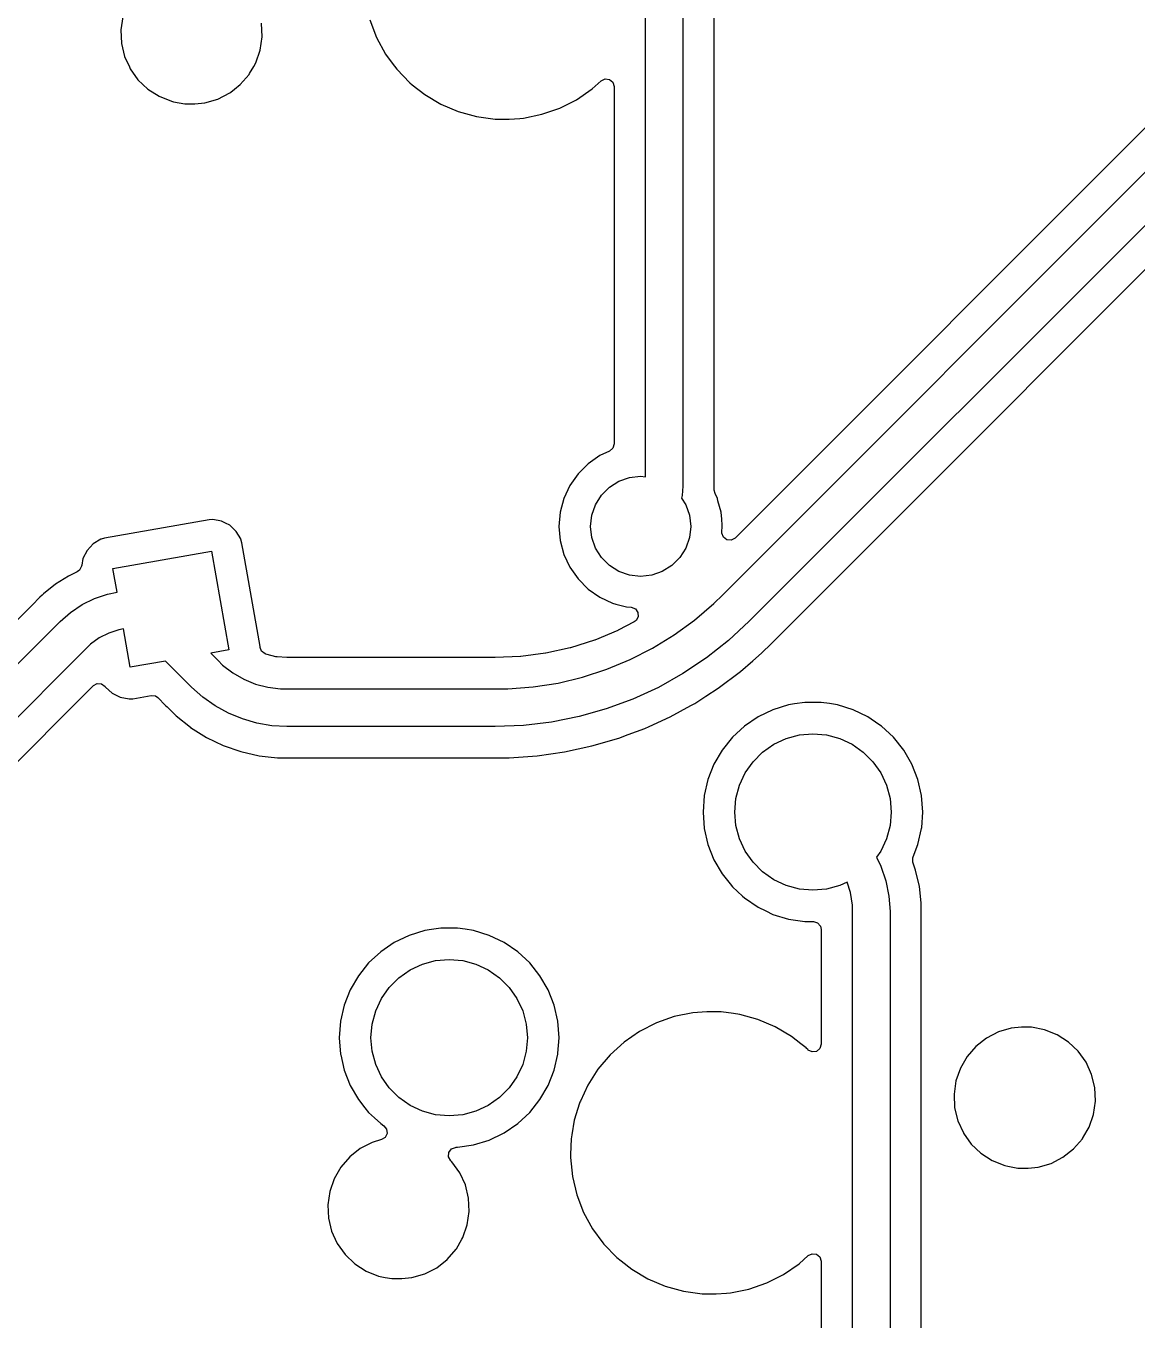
# Model space of a CAD drawing. Extents: x 68 to 346, y -197 to -84.
# Drawn here: x 236.63 to 254.38, y -131.7 to -111.03 of the extents above; entities that cross this region are included whole.
import ezdxf

# ---------------------------------------------------------------- set-up
doc = ezdxf.new("R2010")
doc.units = 0
doc.layers.add('BLACK', color=7, linetype='CONTINUOUS')

msp = doc.modelspace()

# ---------------------------------------------------------------- linework, layer by layer
at = {"layer": 'BLACK', "linetype": 'CONTINUOUS'}
for p, q in [((246.526, -118.232), (246.526, -106.413)), ((247.126, -106.413), (247.126, -118.381)), ((247.626, -118.381), (247.626, -109.332)), ((238.174, -110.884), (238.143, -111.096)), ((240.402, -111.204), (240.392, -110.989)), ((242.121, -110.936), (242.23, -111.217)), ((238.143, -111.096), (238.143, -111.096)), ((238.143, -111.096), (238.154, -111.311)), ((238.154, -111.311), (238.204, -111.52)), ((240.371, -111.417), (240.402, -111.204)), ((242.23, -111.217), (242.23, -111.217)), ((242.23, -111.217), (242.374, -111.482)), ((238.204, -111.52), (238.204, -111.52)), ((238.204, -111.52), (238.281, -111.687)), ((240.301, -111.62), (240.371, -111.417)), ((242.374, -111.482), (242.374, -111.482)), ((242.374, -111.482), (242.482, -111.628)), ((238.281, -111.687), (238.294, -111.715)), ((238.294, -111.715), (238.418, -111.891)), ((240.053, -111.968), (240.194, -111.806)), ((240.194, -111.806), (240.202, -111.792)), ((240.202, -111.792), (240.267, -111.678)), ((240.267, -111.678), (240.301, -111.62)), ((242.482, -111.628), (242.553, -111.724)), ((242.553, -111.724), (242.763, -111.941)), ((238.418, -111.891), (238.418, -111.891)), ((238.418, -111.891), (238.418, -111.891)), ((238.418, -111.891), (238.574, -112.039)), ((239.963, -112.039), (240.053, -111.968)), ((242.763, -111.941), (242.8, -111.97)), ((242.8, -111.97), (242.999, -112.128)), ((245.673, -112.038), (245.818, -111.908)), ((245.818, -111.908), (245.881, -111.877)), ((245.881, -111.877), (245.95, -111.886)), ((245.95, -111.886), (246.004, -111.93)), ((246.004, -111.93), (246.025, -111.997)), ((246.025, -111.997), (246.025, -111.999)), ((246.025, -111.999), (246.025, -117.707)), ((238.574, -112.039), (238.574, -112.039)), ((238.574, -112.039), (238.574, -112.039)), ((238.574, -112.039), (238.755, -112.155)), ((238.755, -112.155), (238.954, -112.235)), ((239.487, -112.26), (239.693, -112.2)), ((239.693, -112.2), (239.884, -112.101)), ((239.884, -112.101), (239.901, -112.088)), ((239.901, -112.088), (239.963, -112.039)), ((242.999, -112.128), (242.999, -112.128)), ((242.999, -112.128), (242.999, -112.128)), ((242.999, -112.128), (243.258, -112.281)), ((245.156, -112.345), (245.425, -112.209)), ((245.425, -112.209), (245.673, -112.038)), ((255.089, -112.079), (247.958, -119.21)), ((238.954, -112.235), (238.985, -112.241)), ((238.985, -112.241), (239.165, -112.276)), ((239.165, -112.276), (239.165, -112.276)), ((239.165, -112.276), (239.326, -112.276)), ((239.326, -112.276), (239.487, -112.26)), ((239.326, -112.276), (239.326, -112.276)), ((243.258, -112.281), (243.536, -112.399)), ((243.536, -112.399), (243.826, -112.478)), ((244.871, -112.443), (245.156, -112.345)), ((243.826, -112.478), (244.125, -112.519)), ((244.125, -112.519), (244.125, -112.519)), ((244.125, -112.519), (244.351, -112.519)), ((244.351, -112.519), (244.519, -112.507)), ((244.519, -112.507), (244.576, -112.503)), ((244.576, -112.503), (244.871, -112.443)), ((247.762, -120.114), (255.411, -112.464)), ((255.836, -112.889), (248.186, -120.538)), ((250.387, -119.045), (255.753, -113.679)), ((246.005, -117.774), (245.953, -117.82)), ((246.025, -117.707), (246.005, -117.774)), ((245.796, -117.893), (245.61, -118.024)), ((245.953, -117.82), (245.796, -117.893)), ((245.796, -117.893), (245.796, -117.893)), ((245.449, -118.185), (245.318, -118.371)), ((245.61, -118.024), (245.449, -118.185)), ((245.318, -118.371), (245.222, -118.577)), ((245.318, -118.371), (245.318, -118.371)), ((245.824, -118.525), (245.95, -118.398)), ((245.95, -118.398), (246.102, -118.303)), ((246.102, -118.303), (246.271, -118.244)), ((246.271, -118.244), (246.449, -118.224)), ((246.449, -118.224), (246.526, -118.232)), ((247.126, -118.381), (247.114, -118.528)), ((247.126, -118.381), (247.126, -118.381)), ((247.626, -118.443), (247.626, -118.381)), ((245.222, -118.577), (245.163, -118.797)), ((245.222, -118.577), (245.222, -118.577)), ((245.728, -118.677), (245.824, -118.525)), ((247.114, -118.528), (247.104, -118.571)), ((247.104, -118.571), (247.17, -118.677)), ((247.638, -118.496), (247.626, -118.443)), ((247.676, -118.577), (247.638, -118.496)), ((247.685, -118.613), (247.676, -118.577)), ((247.676, -118.577), (247.676, -118.577)), ((247.735, -118.797), (247.685, -118.613)), ((245.163, -118.797), (245.144, -119.024)), ((245.163, -118.797), (245.163, -118.797)), ((245.669, -118.846), (245.728, -118.677)), ((247.17, -118.677), (247.229, -118.846)), ((247.745, -118.91), (247.735, -118.797)), ((239.554, -118.919), (237.884, -119.213)), ((239.614, -118.915), (239.554, -118.919)), ((239.554, -118.919), (239.554, -118.919)), ((239.755, -118.941), (239.614, -118.915)), ((239.614, -118.915), (239.614, -118.915)), ((239.815, -118.971), (239.755, -118.941)), ((239.755, -118.941), (239.755, -118.941)), ((239.755, -118.941), (239.755, -118.941)), ((239.884, -119.006), (239.815, -118.971)), ((239.989, -119.104), (239.884, -119.006)), ((245.144, -119.024), (245.144, -119.024)), ((245.144, -119.024), (245.163, -119.25)), ((245.649, -119.024), (245.669, -118.846)), ((245.669, -119.202), (245.649, -119.024)), ((247.229, -118.846), (247.249, -119.024)), ((247.249, -119.024), (247.229, -119.202)), ((247.753, -119.006), (247.745, -118.91)), ((247.747, -119.111), (247.754, -119.024)), ((247.754, -119.024), (247.753, -119.006)), ((248.599, -120.833), (250.387, -119.045)), ((237.826, -119.23), (237.702, -119.303)), ((237.832, -119.228), (237.826, -119.23)), ((237.826, -119.23), (237.826, -119.23)), ((237.884, -119.213), (237.832, -119.228)), ((237.884, -119.213), (237.884, -119.213)), ((237.884, -119.213), (237.884, -119.213)), ((240.059, -119.223), (239.989, -119.104)), ((239.989, -119.104), (239.989, -119.104)), ((239.989, -119.104), (239.989, -119.104)), ((240.062, -119.228), (240.059, -119.223)), ((240.078, -119.286), (240.062, -119.228)), ((245.163, -119.25), (245.163, -119.25)), ((245.163, -119.25), (245.222, -119.47)), ((245.728, -119.371), (245.669, -119.202)), ((247.229, -119.202), (247.17, -119.371)), ((247.747, -119.131), (247.747, -119.111)), ((247.771, -119.197), (247.747, -119.131)), ((247.827, -119.238), (247.771, -119.197)), ((247.897, -119.243), (247.827, -119.238)), ((247.958, -119.21), (247.897, -119.243)), ((237.604, -119.408), (237.539, -119.536)), ((237.702, -119.303), (237.604, -119.408)), ((237.604, -119.408), (237.604, -119.408)), ((237.702, -119.303), (237.702, -119.303)), ((237.702, -119.303), (237.702, -119.303)), ((238.018, -119.698), (239.594, -119.42)), ((239.594, -119.42), (239.872, -120.996)), ((240.37, -120.941), (240.078, -119.286)), ((240.078, -119.286), (240.078, -119.286)), ((240.078, -119.286), (240.078, -119.286)), ((245.824, -119.522), (245.728, -119.371)), ((247.17, -119.371), (247.074, -119.522)), ((237.516, -119.66), (237.485, -119.722)), ((237.519, -119.645), (237.516, -119.66)), ((237.539, -119.536), (237.519, -119.645)), ((237.539, -119.536), (237.539, -119.536)), ((237.539, -119.536), (237.539, -119.536)), ((245.222, -119.47), (245.222, -119.47)), ((245.222, -119.47), (245.318, -119.676)), ((245.95, -119.649), (245.824, -119.522)), ((246.102, -119.744), (245.95, -119.649)), ((246.948, -119.649), (246.796, -119.744)), ((247.074, -119.522), (246.948, -119.649)), ((237.308, -119.817), (237.099, -119.948)), ((237.448, -119.749), (237.308, -119.817)), ((237.308, -119.817), (237.308, -119.817)), ((237.485, -119.722), (237.448, -119.749)), ((238.084, -120.074), (238.018, -119.698)), ((245.318, -119.676), (245.318, -119.676)), ((245.318, -119.676), (245.449, -119.863)), ((245.449, -119.863), (245.61, -120.024)), ((246.271, -119.804), (246.102, -119.744)), ((246.449, -119.824), (246.271, -119.804)), ((246.627, -119.804), (246.449, -119.824)), ((246.796, -119.744), (246.627, -119.804)), ((237.099, -119.948), (236.907, -120.101)), ((237.099, -119.948), (237.099, -119.948)), ((237.932, -120.104), (238.084, -120.074)), ((245.61, -120.024), (245.61, -120.024)), ((245.61, -120.024), (245.796, -120.154)), ((236.76, -120.247), (230.022, -126.986)), ((236.82, -120.188), (236.76, -120.247)), ((236.836, -120.172), (236.82, -120.188)), ((236.852, -120.156), (236.836, -120.172)), ((236.888, -120.12), (236.852, -120.156)), ((236.852, -120.156), (236.852, -120.156)), ((236.907, -120.101), (236.888, -120.12)), ((236.907, -120.101), (236.907, -120.101)), ((237.34, -120.396), (237.524, -120.273)), ((237.524, -120.273), (237.722, -120.176)), ((237.722, -120.176), (237.932, -120.104)), ((245.796, -120.154), (246.002, -120.25)), ((246.002, -120.25), (246.002, -120.25)), ((246.002, -120.25), (246.002, -120.25)), ((246.002, -120.25), (246.051, -120.263)), ((246.051, -120.263), (246.222, -120.309)), ((247.312, -120.519), (247.619, -120.257)), ((247.619, -120.257), (247.762, -120.114)), ((247.762, -120.114), (247.762, -120.114)), ((237.174, -120.542), (237.34, -120.396)), ((246.222, -120.309), (246.3, -120.316)), ((246.3, -120.316), (246.365, -120.342)), ((246.365, -120.342), (246.406, -120.398)), ((246.41, -120.468), (246.376, -120.529)), ((246.406, -120.398), (246.41, -120.468)), ((229.982, -127.734), (237.174, -120.542)), ((237.174, -120.542), (237.174, -120.542)), ((238.114, -120.674), (237.95, -120.727)), ((238.188, -120.662), (238.114, -120.674)), ((238.296, -121.274), (238.188, -120.662)), ((246.085, -120.686), (245.716, -120.839)), ((246.09, -120.683), (246.085, -120.686)), ((246.347, -120.55), (246.09, -120.683)), ((246.376, -120.529), (246.347, -120.55)), ((246.985, -120.757), (247.312, -120.519)), ((248.186, -120.538), (247.855, -120.844)), ((248.186, -120.538), (248.186, -120.538)), ((237.659, -120.905), (237.598, -120.966)), ((237.798, -120.805), (237.659, -120.905)), ((237.95, -120.727), (237.798, -120.805)), ((245.711, -120.84), (245.33, -120.961)), ((245.716, -120.839), (245.711, -120.84)), ((246.64, -120.968), (246.985, -120.757)), ((247.855, -120.844), (247.501, -121.123)), ((248.382, -121.05), (248.54, -120.892)), ((248.54, -120.892), (248.599, -120.833)), ((237.598, -120.966), (230.406, -128.158)), ((237.598, -120.966), (237.598, -120.966)), ((239.872, -120.996), (239.581, -121.047)), ((239.581, -121.047), (239.7, -121.165)), ((240.373, -120.956), (240.37, -120.941)), ((240.373, -120.959), (240.373, -120.956)), ((240.373, -120.956), (240.373, -120.956)), ((240.394, -121.014), (240.373, -120.959)), ((240.449, -121.058), (240.394, -121.014)), ((240.463, -121.064), (240.449, -121.058)), ((240.482, -121.07), (240.463, -121.064)), ((240.623, -121.104), (240.482, -121.07)), ((240.643, -121.107), (240.623, -121.104)), ((240.795, -121.119), (240.643, -121.107)), ((244.528, -121.102), (244.126, -121.119)), ((244.533, -121.101), (244.528, -121.102)), ((244.929, -121.049), (244.533, -121.101)), ((244.935, -121.048), (244.929, -121.049)), ((245.325, -120.962), (244.935, -121.048)), ((245.33, -120.961), (245.325, -120.962)), ((246.28, -121.151), (246.64, -120.968)), ((248.241, -121.172), (248.382, -121.05)), ((248.382, -121.05), (248.382, -121.05)), ((248.382, -121.05), (248.382, -121.05)), ((238.86, -121.174), (238.296, -121.274)), ((239.275, -121.59), (238.86, -121.174)), ((239.7, -121.165), (239.7, -121.165)), ((239.7, -121.165), (239.771, -121.237)), ((239.771, -121.237), (239.933, -121.361)), ((240.8, -121.119), (240.795, -121.119)), ((244.126, -121.119), (240.8, -121.119)), ((245.523, -121.431), (245.907, -121.306)), ((245.907, -121.306), (246.28, -121.151)), ((247.501, -121.123), (247.126, -121.374)), ((248.045, -121.342), (248.241, -121.172)), ((239.933, -121.361), (240.109, -121.463)), ((240.109, -121.463), (240.297, -121.541)), ((244.731, -121.588), (245.13, -121.525)), ((245.13, -121.525), (245.523, -121.431)), ((247.126, -121.374), (246.733, -121.594)), ((247.688, -121.609), (248.045, -121.342)), ((232.53, -126.742), (237.707, -121.565)), ((237.707, -121.565), (237.768, -121.532)), ((237.768, -121.532), (237.838, -121.537)), ((237.838, -121.537), (237.894, -121.579)), ((237.894, -121.579), (237.9, -121.589)), ((237.9, -121.589), (237.901, -121.589)), ((237.901, -121.589), (237.901, -121.589)), ((237.901, -121.589), (237.901, -121.589)), ((237.901, -121.589), (238.006, -121.688)), ((238.006, -121.688), (238.134, -121.753)), ((238.336, -121.775), (238.627, -121.723)), ((238.627, -121.723), (238.696, -121.731)), ((238.696, -121.731), (238.736, -121.758)), ((239.455, -121.75), (239.275, -121.59)), ((239.275, -121.59), (239.275, -121.59)), ((239.275, -121.59), (239.275, -121.59)), ((239.275, -121.59), (239.275, -121.59)), ((240.297, -121.541), (240.494, -121.593)), ((240.494, -121.593), (240.696, -121.62)), ((240.696, -121.62), (240.797, -121.62)), ((240.797, -121.62), (244.126, -121.62)), ((244.126, -121.62), (244.126, -121.62)), ((244.126, -121.62), (244.328, -121.62)), ((244.328, -121.62), (244.731, -121.588)), ((246.733, -121.594), (246.323, -121.783)), ((247.313, -121.85), (247.491, -121.736)), ((247.491, -121.736), (247.688, -121.609)), ((247.688, -121.609), (247.688, -121.609)), ((238.134, -121.753), (238.134, -121.753)), ((238.134, -121.753), (238.276, -121.779)), ((238.276, -121.779), (238.336, -121.775)), ((238.736, -121.758), (238.86, -121.882)), ((238.86, -121.882), (238.86, -121.882)), ((238.86, -121.882), (238.885, -121.907)), ((238.885, -121.907), (238.885, -121.907)), ((238.885, -121.907), (239.027, -122.049)), ((239.652, -121.89), (239.455, -121.75)), ((239.863, -122.007), (239.652, -121.89)), ((245.9, -121.939), (245.466, -122.061)), ((246.323, -121.783), (245.9, -121.939)), ((246.922, -122.064), (247.251, -121.884)), ((247.251, -121.884), (247.313, -121.85)), ((248.812, -121.873), (248.562, -121.951)), ((248.91, -121.859), (248.812, -121.873)), ((248.812, -121.873), (248.812, -121.873)), ((248.812, -121.873), (248.812, -121.873)), ((249.072, -121.834), (248.91, -121.859)), ((249.334, -121.834), (249.072, -121.834)), ((249.072, -121.834), (249.072, -121.834)), ((249.466, -121.854), (249.334, -121.834)), ((249.334, -121.834), (249.334, -121.834)), ((249.497, -121.859), (249.466, -121.854)), ((249.593, -121.873), (249.497, -121.859)), ((249.844, -121.951), (249.593, -121.873)), ((249.593, -121.873), (249.593, -121.873)), ((249.593, -121.873), (249.593, -121.873)), ((239.027, -122.049), (239.255, -122.231)), ((240.086, -122.099), (239.863, -122.007)), ((240.318, -122.166), (240.086, -122.099)), ((245.024, -122.149), (244.577, -122.202)), ((245.466, -122.061), (245.024, -122.149)), ((246.587, -122.217), (246.922, -122.064)), ((248.325, -122.065), (248.108, -122.212)), ((248.562, -121.951), (248.325, -122.065)), ((248.325, -122.065), (248.325, -122.065)), ((250.081, -122.065), (249.844, -121.951)), ((249.844, -121.951), (249.844, -121.951)), ((250.257, -122.185), (250.081, -122.065)), ((250.081, -122.065), (250.081, -122.065)), ((250.081, -122.065), (250.081, -122.065)), ((250.081, -122.065), (250.081, -122.065)), ((239.255, -122.231), (239.26, -122.235)), ((239.26, -122.235), (239.512, -122.393)), ((240.556, -122.206), (240.318, -122.166)), ((240.797, -122.22), (240.556, -122.206)), ((244.126, -122.22), (240.797, -122.22)), ((240.797, -122.22), (240.797, -122.22)), ((240.797, -122.22), (240.797, -122.22)), ((244.577, -122.202), (244.126, -122.22)), ((244.126, -122.22), (244.126, -122.22)), ((244.126, -122.22), (244.126, -122.22)), ((244.126, -122.22), (244.126, -122.22)), ((246.099, -122.405), (246.25, -122.348)), ((246.25, -122.348), (246.516, -122.249)), ((246.516, -122.249), (246.587, -122.217)), ((248.108, -122.212), (247.916, -122.391)), ((248.775, -122.41), (248.986, -122.354)), ((248.986, -122.354), (249.203, -122.335)), ((249.203, -122.335), (249.42, -122.354)), ((249.42, -122.354), (249.63, -122.41)), ((250.297, -122.212), (250.257, -122.185)), ((250.49, -122.391), (250.297, -122.212)), ((239.512, -122.393), (239.78, -122.522)), ((239.78, -122.522), (240.062, -122.621)), ((245.235, -122.625), (245.671, -122.53)), ((245.671, -122.53), (246.099, -122.405)), ((245.671, -122.53), (245.671, -122.53)), ((245.671, -122.53), (245.671, -122.53)), ((245.671, -122.53), (245.671, -122.53)), ((246.099, -122.405), (246.099, -122.405)), ((247.916, -122.391), (247.752, -122.596)), ((248.399, -122.627), (248.578, -122.502)), ((248.578, -122.502), (248.775, -122.41)), ((249.63, -122.41), (249.828, -122.502)), ((249.828, -122.502), (250.006, -122.627)), ((250.653, -122.596), (250.49, -122.391)), ((250.49, -122.391), (250.49, -122.391)), ((250.49, -122.391), (250.49, -122.391)), ((240.062, -122.621), (240.352, -122.687)), ((240.352, -122.687), (240.352, -122.687)), ((240.352, -122.687), (240.352, -122.687)), ((240.352, -122.687), (240.352, -122.687)), ((240.352, -122.687), (240.496, -122.703)), ((240.496, -122.703), (240.648, -122.72)), ((240.648, -122.72), (240.648, -122.721)), ((240.648, -122.721), (240.648, -122.721)), ((240.648, -122.721), (240.752, -122.721)), ((240.752, -122.721), (244.042, -122.721)), ((244.042, -122.721), (244.075, -122.721)), ((244.075, -122.721), (244.075, -122.721)), ((244.075, -122.721), (244.126, -122.721)), ((244.126, -122.721), (244.126, -122.721)), ((244.126, -122.721), (244.349, -122.721)), ((244.349, -122.721), (244.794, -122.689)), ((244.349, -122.721), (244.349, -122.721)), ((244.794, -122.689), (245.235, -122.625)), ((247.752, -122.596), (247.621, -122.823)), ((248.245, -122.781), (248.399, -122.627)), ((250.006, -122.627), (250.16, -122.781)), ((250.784, -122.823), (250.653, -122.596)), ((247.621, -122.823), (247.525, -123.067)), ((248.028, -123.157), (248.12, -122.96)), ((248.12, -122.96), (248.245, -122.781)), ((250.16, -122.781), (250.285, -122.96)), ((250.285, -122.96), (250.377, -123.157)), ((250.88, -123.067), (250.784, -122.823)), ((247.525, -123.067), (247.467, -123.323)), ((247.525, -123.067), (247.525, -123.067)), ((247.972, -123.368), (248.028, -123.157)), ((250.377, -123.157), (250.434, -123.368)), ((250.939, -123.323), (250.88, -123.067)), ((247.467, -123.323), (247.447, -123.585)), ((247.467, -123.323), (247.467, -123.323)), ((247.953, -123.585), (247.972, -123.368)), ((250.434, -123.368), (250.453, -123.585)), ((250.958, -123.585), (250.939, -123.323)), ((250.939, -123.323), (250.939, -123.323)), ((250.939, -123.323), (250.939, -123.323)), ((247.447, -123.585), (247.447, -123.585)), ((247.447, -123.585), (247.467, -123.846)), ((247.972, -123.802), (247.953, -123.585)), ((250.453, -123.585), (250.434, -123.802)), ((250.94, -123.83), (250.958, -123.585)), ((250.958, -123.585), (250.958, -123.585)), ((248.028, -124.012), (247.972, -123.802)), ((250.434, -123.802), (250.377, -124.012)), ((247.467, -123.846), (247.467, -123.846)), ((247.467, -123.846), (247.525, -124.102)), ((250.88, -124.102), (250.939, -123.846)), ((250.939, -123.846), (250.94, -123.83)), ((247.525, -124.102), (247.525, -124.102)), ((247.525, -124.102), (247.525, -124.102)), ((247.525, -124.102), (247.621, -124.346)), ((248.12, -124.21), (248.028, -124.012)), ((248.245, -124.388), (248.12, -124.21)), ((250.285, -124.21), (250.218, -124.306)), ((250.377, -124.012), (250.285, -124.21)), ((250.802, -124.301), (250.88, -124.102)), ((247.621, -124.346), (247.752, -124.574)), ((248.399, -124.542), (248.245, -124.388)), ((250.218, -124.306), (250.29, -124.451)), ((250.797, -124.317), (250.802, -124.301)), ((250.801, -124.387), (250.797, -124.317)), ((250.844, -124.511), (250.801, -124.387)), ((247.752, -124.574), (247.878, -124.731)), ((248.578, -124.667), (248.399, -124.542)), ((250.29, -124.451), (250.369, -124.685)), ((250.904, -124.773), (250.844, -124.511)), ((247.878, -124.731), (247.916, -124.779)), ((247.916, -124.779), (248.079, -124.93)), ((248.775, -124.759), (248.578, -124.667)), ((248.986, -124.816), (248.775, -124.759)), ((249.203, -124.835), (248.986, -124.816)), ((249.42, -124.816), (249.203, -124.835)), ((249.63, -124.759), (249.42, -124.816)), ((249.748, -124.705), (249.63, -124.759)), ((249.802, -124.872), (249.748, -124.705)), ((250.369, -124.685), (250.417, -124.927)), ((250.934, -125.035), (250.904, -124.773)), ((250.904, -124.773), (250.904, -124.773)), ((250.904, -124.773), (250.904, -124.773)), ((248.079, -124.93), (248.108, -124.957)), ((248.108, -124.957), (248.325, -125.105)), ((249.834, -125.072), (249.802, -124.872)), ((250.417, -124.927), (250.434, -125.174)), ((250.934, -125.039), (250.934, -125.035)), ((250.934, -125.174), (250.934, -125.039)), ((248.325, -125.105), (248.325, -125.105)), ((248.325, -125.105), (248.325, -125.105)), ((248.325, -125.105), (248.325, -125.105)), ((248.325, -125.105), (248.451, -125.165)), ((248.451, -125.165), (248.562, -125.219)), ((248.562, -125.219), (248.562, -125.219)), ((248.562, -125.219), (248.562, -125.219)), ((248.562, -125.219), (248.812, -125.296)), ((249.834, -125.173), (249.834, -125.072)), ((249.834, -125.174), (249.834, -125.173)), ((249.834, -136.993), (249.834, -125.174)), ((250.434, -125.174), (250.434, -125.174)), ((250.434, -125.174), (250.434, -125.174)), ((250.434, -125.174), (250.434, -125.174)), ((250.434, -125.174), (250.434, -137.141)), ((250.934, -125.225), (250.934, -125.174)), ((250.934, -125.174), (250.934, -125.174)), ((250.934, -125.258), (250.934, -125.225)), ((250.934, -125.225), (250.934, -125.225)), ((243.259, -125.438), (243.106, -125.461)), ((243.522, -125.438), (243.259, -125.438)), ((243.259, -125.438), (243.259, -125.438)), ((243.645, -125.457), (243.522, -125.438)), ((243.522, -125.438), (243.522, -125.438)), ((243.781, -125.477), (243.645, -125.457)), ((248.812, -125.296), (249.072, -125.335)), ((249.072, -125.335), (249.209, -125.335)), ((249.209, -125.335), (249.276, -125.355)), ((249.276, -125.355), (249.322, -125.408)), ((249.322, -125.408), (249.333, -125.459)), ((250.934, -128.093), (250.934, -125.258)), ((250.934, -125.258), (250.934, -125.258)), ((242.749, -125.555), (242.513, -125.669)), ((243, -125.477), (242.749, -125.555)), ((243.106, -125.461), (243, -125.477)), ((243, -125.477), (243, -125.477)), ((243, -125.477), (243, -125.477)), ((244.032, -125.555), (243.781, -125.477)), ((243.781, -125.477), (243.781, -125.477)), ((243.781, -125.477), (243.781, -125.477)), ((244.268, -125.669), (244.032, -125.555)), ((244.032, -125.555), (244.032, -125.555)), ((249.333, -125.459), (249.333, -127.294)), ((242.296, -125.816), (242.104, -125.995)), ((242.513, -125.669), (242.296, -125.816)), ((242.513, -125.669), (242.513, -125.669)), ((244.485, -125.816), (244.268, -125.669)), ((244.268, -125.669), (244.268, -125.669)), ((244.268, -125.669), (244.268, -125.669)), ((244.268, -125.669), (244.268, -125.669)), ((244.677, -125.995), (244.485, -125.816)), ((242.104, -125.995), (241.94, -126.2)), ((242.765, -126.106), (242.963, -126.014)), ((242.963, -126.014), (243.173, -125.958)), ((243.173, -125.958), (243.39, -125.939)), ((243.39, -125.939), (243.607, -125.958)), ((243.607, -125.958), (243.818, -126.014)), ((243.818, -126.014), (244.015, -126.106)), ((244.841, -126.2), (244.677, -125.995)), ((244.677, -125.995), (244.677, -125.995)), ((244.677, -125.995), (244.677, -125.995)), ((241.94, -126.2), (241.809, -126.427)), ((242.433, -126.385), (242.587, -126.231)), ((242.587, -126.231), (242.765, -126.106)), ((244.015, -126.106), (244.194, -126.231)), ((244.194, -126.231), (244.348, -126.385)), ((244.972, -126.427), (244.841, -126.2)), ((241.809, -126.427), (241.713, -126.671)), ((242.308, -126.564), (242.433, -126.385)), ((244.348, -126.385), (244.473, -126.564)), ((245.068, -126.671), (244.972, -126.427)), ((241.713, -126.671), (241.655, -126.927)), ((241.713, -126.671), (241.713, -126.671)), ((242.216, -126.761), (242.308, -126.564)), ((244.473, -126.564), (244.565, -126.761)), ((245.126, -126.927), (245.068, -126.671)), ((242.159, -126.972), (242.216, -126.761)), ((244.565, -126.761), (244.621, -126.972)), ((246.988, -126.853), (246.703, -126.952)), ((247.283, -126.793), (246.988, -126.853)), ((247.508, -126.778), (247.283, -126.793)), ((247.283, -126.793), (247.283, -126.793)), ((247.734, -126.778), (247.508, -126.778)), ((247.508, -126.778), (247.508, -126.778)), ((247.935, -126.805), (247.734, -126.778)), ((248.033, -126.818), (247.935, -126.805)), ((248.323, -126.898), (248.033, -126.818)), ((248.601, -127.016), (248.323, -126.898)), ((248.323, -126.898), (248.323, -126.898)), ((241.655, -126.927), (241.635, -127.189)), ((241.655, -126.927), (241.655, -126.927)), ((242.14, -127.189), (242.159, -126.972)), ((244.621, -126.972), (244.64, -127.189)), ((245.146, -127.189), (245.126, -126.927)), ((245.126, -126.927), (245.126, -126.927)), ((245.126, -126.927), (245.126, -126.927)), ((246.434, -127.088), (246.186, -127.258)), ((246.703, -126.952), (246.434, -127.088)), ((246.703, -126.952), (246.703, -126.952)), ((248.86, -127.169), (248.601, -127.016)), ((252.166, -127.097), (251.975, -127.195)), ((252.372, -127.036), (252.166, -127.097)), ((252.533, -127.021), (252.372, -127.036)), ((252.372, -127.036), (252.372, -127.036)), ((252.694, -127.021), (252.533, -127.021)), ((252.905, -127.062), (252.694, -127.021)), ((252.694, -127.021), (252.694, -127.021)), ((253.104, -127.142), (252.905, -127.062)), ((241.635, -127.189), (241.635, -127.189)), ((241.635, -127.189), (241.655, -127.45)), ((242.159, -127.406), (242.14, -127.189)), ((244.64, -127.189), (244.621, -127.406)), ((245.127, -127.436), (245.146, -127.189)), ((245.146, -127.189), (245.146, -127.189)), ((246.186, -127.258), (245.962, -127.461)), ((249.007, -127.285), (248.86, -127.169)), ((248.86, -127.169), (248.86, -127.169)), ((248.86, -127.169), (248.86, -127.169)), ((249.092, -127.352), (249.007, -127.285)), ((249.333, -127.294), (249.313, -127.361)), ((251.975, -127.195), (251.806, -127.328)), ((253.285, -127.258), (253.104, -127.142)), ((253.441, -127.406), (253.285, -127.258)), ((241.655, -127.45), (241.655, -127.45)), ((241.655, -127.45), (241.655, -127.45)), ((241.655, -127.45), (241.655, -127.45)), ((241.655, -127.45), (241.658, -127.464)), ((241.658, -127.464), (241.713, -127.706)), ((242.216, -127.616), (242.159, -127.406)), ((244.621, -127.406), (244.565, -127.616)), ((245.068, -127.706), (245.126, -127.45)), ((245.126, -127.45), (245.127, -127.436)), ((245.962, -127.461), (245.768, -127.691)), ((249.097, -127.356), (249.092, -127.352)), ((249.12, -127.38), (249.097, -127.356)), ((249.128, -127.387), (249.12, -127.38)), ((249.191, -127.417), (249.128, -127.387)), ((249.261, -127.407), (249.191, -127.417)), ((249.313, -127.361), (249.261, -127.407)), ((251.665, -127.491), (251.558, -127.677)), ((251.806, -127.328), (251.665, -127.491)), ((251.806, -127.328), (251.806, -127.328)), ((253.566, -127.581), (253.441, -127.406)), ((253.441, -127.406), (253.441, -127.406)), ((253.441, -127.406), (253.441, -127.406)), ((241.713, -127.706), (241.713, -127.706)), ((241.713, -127.706), (241.713, -127.706)), ((241.713, -127.706), (241.809, -127.95)), ((242.308, -127.814), (242.216, -127.616)), ((244.565, -127.616), (244.473, -127.814)), ((244.972, -127.95), (245.068, -127.706)), ((245.768, -127.691), (245.606, -127.945)), ((251.558, -127.677), (251.488, -127.88)), ((253.655, -127.777), (253.566, -127.581)), ((242.433, -127.992), (242.308, -127.814)), ((244.473, -127.814), (244.348, -127.992)), ((251.488, -127.88), (251.457, -128.093)), ((251.488, -127.88), (251.488, -127.88)), ((253.705, -127.986), (253.655, -127.777)), ((241.809, -127.95), (241.94, -128.178)), ((242.587, -128.146), (242.433, -127.992)), ((244.348, -127.992), (244.194, -128.146)), ((244.841, -128.178), (244.972, -127.95)), ((245.606, -127.945), (245.487, -128.2)), ((245.606, -127.945), (245.606, -127.945)), ((250.934, -137.138), (250.934, -128.093)), ((251.457, -128.093), (251.457, -128.093)), ((251.457, -128.093), (251.467, -128.307)), ((253.716, -128.2), (253.705, -127.986)), ((241.94, -128.178), (242.044, -128.308)), ((242.044, -128.308), (242.104, -128.383)), ((242.765, -128.271), (242.587, -128.146)), ((242.963, -128.363), (242.765, -128.271)), ((244.015, -128.271), (243.818, -128.363)), ((244.194, -128.146), (244.015, -128.271)), ((244.677, -128.383), (244.841, -128.178)), ((245.473, -128.237), (245.389, -128.506)), ((245.479, -128.218), (245.473, -128.237)), ((245.487, -128.2), (245.479, -128.218)), ((251.467, -128.307), (251.518, -128.516)), ((253.685, -128.413), (253.716, -128.2)), ((242.104, -128.383), (242.197, -128.47)), ((242.197, -128.47), (242.296, -128.561)), ((243.173, -128.42), (242.963, -128.363)), ((243.39, -128.439), (243.173, -128.42)), ((243.607, -128.42), (243.39, -128.439)), ((243.818, -128.363), (243.607, -128.42)), ((244.485, -128.561), (244.677, -128.383)), ((245.389, -128.506), (245.35, -128.739)), ((251.518, -128.516), (251.518, -128.516)), ((251.518, -128.516), (251.606, -128.71)), ((253.615, -128.616), (253.685, -128.413)), ((242.296, -128.561), (242.346, -128.595)), ((242.346, -128.595), (242.39, -128.649)), ((242.398, -128.719), (242.368, -128.782)), ((242.39, -128.649), (242.398, -128.719)), ((244.032, -128.823), (244.26, -128.713)), ((244.26, -128.713), (244.268, -128.709)), ((244.268, -128.709), (244.485, -128.561)), ((244.268, -128.709), (244.268, -128.709)), ((244.268, -128.709), (244.268, -128.709)), ((245.35, -128.739), (245.339, -128.803)), ((251.606, -128.71), (251.607, -128.712)), ((251.607, -128.712), (251.732, -128.887)), ((253.508, -128.801), (253.583, -128.672)), ((253.583, -128.672), (253.615, -128.616)), ((241.969, -128.96), (241.801, -129.092)), ((242.161, -128.861), (241.969, -128.96)), ((242.311, -128.817), (242.161, -128.861)), ((242.368, -128.782), (242.311, -128.817)), ((243.385, -129.023), (243.426, -128.966)), ((243.426, -128.966), (243.491, -128.94)), ((243.491, -128.94), (243.503, -128.939)), ((243.503, -128.939), (243.522, -128.939)), ((243.522, -128.939), (243.781, -128.9)), ((243.781, -128.9), (244.032, -128.823)), ((245.339, -128.803), (245.331, -129.053)), ((251.732, -128.887), (251.732, -128.887)), ((251.732, -128.887), (251.732, -128.887)), ((251.732, -128.887), (251.887, -129.035)), ((253.198, -129.098), (253.367, -128.965)), ((253.367, -128.965), (253.507, -128.802)), ((253.507, -128.802), (253.508, -128.801)), ((241.801, -129.092), (241.66, -129.255)), ((241.801, -129.092), (241.801, -129.092)), ((243.382, -129.093), (243.385, -129.023)), ((243.417, -129.153), (243.382, -129.093)), ((243.435, -129.17), (243.417, -129.153)), ((243.56, -129.345), (243.435, -129.17)), ((245.331, -129.053), (245.329, -129.104)), ((245.329, -129.104), (245.359, -129.404)), ((251.887, -129.035), (251.887, -129.035)), ((251.887, -129.035), (251.887, -129.035)), ((251.887, -129.035), (252.068, -129.151)), ((252.068, -129.151), (252.268, -129.231)), ((253.007, -129.196), (253.198, -129.098)), ((241.66, -129.255), (241.552, -129.441)), ((243.649, -129.541), (243.56, -129.345)), ((252.268, -129.231), (252.317, -129.241)), ((252.317, -129.241), (252.479, -129.272)), ((252.479, -129.272), (252.479, -129.272)), ((252.479, -129.272), (252.64, -129.272)), ((252.64, -129.272), (252.8, -129.257)), ((252.64, -129.272), (252.64, -129.272)), ((252.8, -129.257), (253.007, -129.196)), ((241.552, -129.441), (241.482, -129.644)), ((243.7, -129.75), (243.649, -129.541)), ((245.359, -129.404), (245.359, -129.404)), ((245.359, -129.404), (245.429, -129.697)), ((241.482, -129.644), (241.451, -129.857)), ((241.482, -129.644), (241.482, -129.644)), ((243.71, -129.965), (243.7, -129.75)), ((245.429, -129.697), (245.429, -129.697)), ((245.429, -129.697), (245.538, -129.978)), ((241.451, -129.857), (241.451, -129.857)), ((241.451, -129.857), (241.462, -130.072)), ((243.679, -130.177), (243.71, -129.965)), ((245.538, -129.978), (245.538, -129.978)), ((245.538, -129.978), (245.682, -130.242)), ((241.462, -130.072), (241.512, -130.281)), ((243.609, -130.38), (243.679, -130.177)), ((241.512, -130.281), (241.512, -130.281)), ((241.512, -130.281), (241.596, -130.464)), ((243.507, -130.558), (243.593, -130.408)), ((243.593, -130.408), (243.609, -130.38)), ((245.682, -130.242), (245.682, -130.242)), ((245.682, -130.242), (245.846, -130.464)), ((241.596, -130.464), (241.602, -130.476)), ((241.602, -130.476), (241.726, -130.651)), ((243.361, -130.729), (243.502, -130.567)), ((243.502, -130.567), (243.507, -130.558)), ((245.846, -130.464), (245.861, -130.485)), ((245.861, -130.485), (246.071, -130.701)), ((241.726, -130.651), (241.726, -130.651)), ((241.726, -130.651), (241.726, -130.651)), ((241.726, -130.651), (241.882, -130.799)), ((241.882, -130.799), (241.882, -130.799)), ((241.882, -130.799), (241.882, -130.799)), ((241.882, -130.799), (242.063, -130.916)), ((243.224, -130.837), (243.271, -130.799)), ((243.271, -130.799), (243.361, -130.729)), ((246.071, -130.701), (246.137, -130.754)), ((246.137, -130.754), (246.307, -130.888)), ((248.733, -130.969), (248.981, -130.799)), ((248.981, -130.799), (249.126, -130.668)), ((249.126, -130.668), (249.189, -130.638)), ((249.189, -130.638), (249.258, -130.646)), ((249.258, -130.646), (249.312, -130.691)), ((249.312, -130.691), (249.333, -130.757)), ((249.333, -130.757), (249.333, -130.76)), ((249.333, -130.76), (249.333, -136.468)), ((242.063, -130.916), (242.262, -130.996)), ((242.262, -130.996), (242.368, -131.016)), ((242.368, -131.016), (242.473, -131.036)), ((242.473, -131.036), (242.473, -131.036)), ((242.473, -131.036), (242.634, -131.036)), ((242.634, -131.036), (242.795, -131.021)), ((242.634, -131.036), (242.634, -131.036)), ((242.795, -131.021), (243.001, -130.96)), ((243.001, -130.96), (243.192, -130.862)), ((243.192, -130.862), (243.224, -130.837)), ((246.307, -130.888), (246.307, -130.888)), ((246.307, -130.888), (246.307, -130.888)), ((246.307, -130.888), (246.566, -131.042)), ((248.464, -131.105), (248.733, -130.969)), ((246.566, -131.042), (246.844, -131.159)), ((246.844, -131.159), (247.134, -131.239)), ((247.134, -131.239), (247.433, -131.279)), ((247.884, -131.264), (248.179, -131.204)), ((248.179, -131.204), (248.464, -131.105)), ((247.433, -131.279), (247.433, -131.279)), ((247.433, -131.279), (247.659, -131.279)), ((247.659, -131.279), (247.823, -131.268)), ((247.823, -131.268), (247.884, -131.264))]:
    msp.add_line(p, q, dxfattribs=at)

doc.saveas('drawing.dxf')
